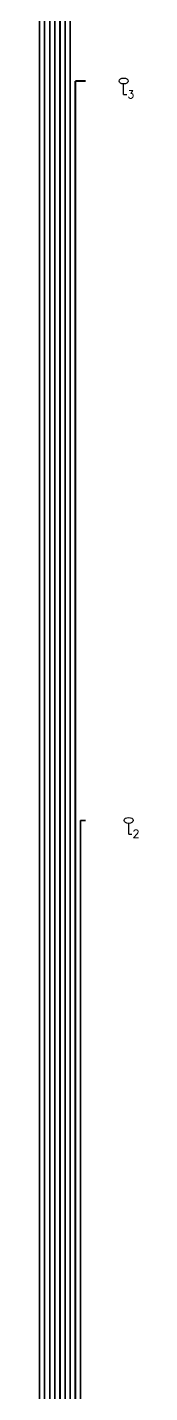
# Model space of a CAD drawing. Header units: inches. Extents: x -233 to 23, y -182 to 484.
# Drawn here: x -0.77 to 2.62, y 4.44 to 50.61 of the extents above; entities that cross this region are included whole.
import ezdxf

# ---------------------------------------------------------------- set-up
doc = ezdxf.new("R2010")
doc.units = ezdxf.units.IN
doc.header["$MEASUREMENT"] = 0
doc.linetypes.add('DASHED', pattern=[0.75, 0.5, -0.25])
doc.linetypes.add('HIDDEN', pattern=[0.375, 0.25, -0.125])
doc.layers.add('_WS_MSTP', color=160, linetype='HIDDEN')
doc.styles.add('WS8th', font='complex.shx', dxfattribs={"height": 0.1875})

msp = doc.modelspace()

# ---------------------------------------------------------------- linework, layer by layer
at = {"layer": '_WS_MSTP', "color": 7, "linetype": 'Continuous'}
for p, q in [((2.11183, 48.32915), (2.11183, 48.69028)), ((2.11183, 48.32915), (2.22161, 48.32915)), ((2.28543, 23.32915), (2.28543, 23.69028)), ((2.28543, 23.32915), (2.39521, 23.32915)), ((2.28543, 23.32915), (2.39521, 23.32915))]:
    msp.add_line(p, q, dxfattribs=at)
at = {"layer": '_WS_MSTP', "color": 7, "linetype": 'DASHED', "const_width": 0.06}
for points in [[(-0.73896, 48.79006), (-0.73896, 73.79006)], [(-0.56536, 48.79006), (-0.56536, 73.79006)], [(-0.39176, 48.79006), (-0.39176, 73.79006)], [(-0.21816, 48.79006), (-0.21816, 73.79006)], [(-0.04456, 48.79006), (-0.04456, 73.79006)], [(0.12904, 48.79006), (0.12904, 73.79006)], [(0.30264, 48.79006), (0.30264, 73.79006)], [(-0.73896, 23.79006), (-0.73896, 48.79006)], [(-0.56536, 23.79006), (-0.56536, 48.79006)], [(-0.39176, 23.79006), (-0.39176, 48.79006)], [(-0.21816, 23.79006), (-0.21816, 48.79006)], [(-0.04456, 23.79006), (-0.04456, 48.79006)], [(0.12904, 23.79006), (0.12904, 48.79006)], [(0.30264, 23.79006), (0.30264, 48.79006)], [(0.47624, 23.79006), (0.47624, 48.79006)], [(0.47624, 48.79006), (0.82344, 48.79006)], [(-0.73896, -1.20994), (-0.73896, 23.79006)], [(-0.56536, -1.20994), (-0.56536, 23.79006)], [(-0.39176, -1.20994), (-0.39176, 23.79006)], [(-0.21816, -1.20994), (-0.21816, 23.79006)], [(-0.04456, -1.20994), (-0.04456, 23.79006)], [(0.12904, -1.20994), (0.12904, 23.79006)], [(0.30264, -1.20994), (0.30264, 23.79006)], [(0.47624, -1.20994), (0.47624, 23.79006)], [(0.64984, -1.20994), (0.64984, 23.79006)], [(0.64984, 23.79006), (0.82344, 23.79006)]]:
    msp.add_lwpolyline(points, dxfattribs=at)
at = {"layer": '_WS_MSTP', "color": 7, "linetype": 'Continuous'}
for centre in [(2.11349, 48.79006), (2.28709, 23.79006)]:
    msp.add_ellipse(centre, major_axis=(0.15129, 0), ratio=0.65960456, dxfattribs=at)

# ---------------------------------------------------------------- texts
at = {"layer": '_WS_MSTP', "color": 7, "linetype": 'Continuous', "char_height": 0.27067, "attachment_point": 1, "style": 'WS8th'}
for s, insert in [('3', (2.24427, 48.47445)), ('2', (2.41787, 23.47445))]:
    msp.add_mtext_dynamic_manual_height_columns(s, width=100.2027733, gutter_width=0.9375, heights=[0], dxfattribs=dict(at, insert=insert))

doc.saveas('drawing.dxf')
